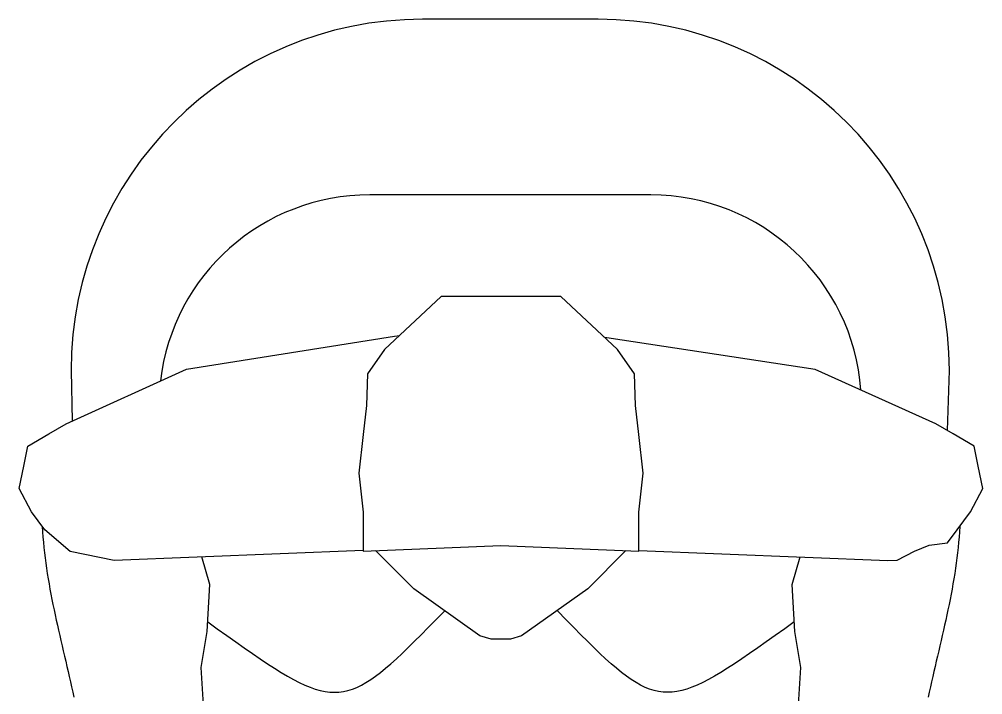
# Model space of a CAD drawing. Header units: millimetres. Extents: x -155 to 94595, y -3153 to 63413.
# Drawn here: x 83488 to 84036, y 28544 to 28929 of the extents above; entities that cross this region are included whole.
import ezdxf

# ---------------------------------------------------------------- set-up
doc = ezdxf.new("R2010")
doc.units = ezdxf.units.MM
doc.layers.add('int', color=185, linetype='Continuous')

msp = doc.modelspace()

# ---------------------------------------------------------------- linework, layer by layer
at = {"layer": 'int'}
for p, q in [((83817.258, 28928.654), (83717.258, 28928.654)), ((83847.258, 28828.654), (83687.258, 28828.654)), ((83727.839, 28770.787), (83695.578, 28740.523)), ((83761.995, 28770.787), (83727.839, 28770.787)), ((83727.839, 28770.787), (83727.839, 28770.787)), ((83796.151, 28770.787), (83761.995, 28770.787)), ((83828.413, 28740.523), (83796.151, 28770.787)), ((83796.151, 28770.787), (83796.151, 28770.787)), ((83583.004, 28729.424), (83701.435, 28748.123)), ((83701.435, 28748.123), (83704.134, 28748.549)), ((83822.327, 28747.258), (83821.019, 28747.459)), ((83940.843, 28729.106), (83822.327, 28747.258)), ((83695.578, 28740.523), (83686.028, 28726.73)), ((83837.962, 28726.73), (83828.413, 28740.523)), ((83514.439, 28698.258), (83583.004, 28729.424)), ((83517.258, 28728.654), (83517.778, 28699.775)), ((83583.004, 28729.424), (83583.004, 28729.424)), ((83686.028, 28726.73), (83685.337, 28708.74)), ((83838.653, 28708.74), (83837.962, 28726.73)), ((84009.551, 28698.258), (83940.843, 28729.106)), ((83940.843, 28729.106), (83940.843, 28729.106)), ((84016.115, 28694.384), (84017.258, 28728.654)), ((83685.337, 28708.74), (83683.502, 28692.22)), ((83840.489, 28692.22), (83838.653, 28708.74)), ((83504.496, 28692.576), (83514.439, 28698.258)), ((84019.495, 28692.576), (84009.551, 28698.258)), ((83492.585, 28685.592), (83504.496, 28692.576)), ((83683.502, 28692.22), (83681.055, 28670.194)), ((83842.936, 28670.194), (83840.489, 28692.22)), ((84031.406, 28685.592), (84019.495, 28692.576)), ((83490.287, 28674.106), (83492.585, 28685.592)), ((84033.703, 28674.106), (84031.406, 28685.592)), ((83487.735, 28661.344), (83490.287, 28674.106)), ((84036.255, 28661.344), (84033.703, 28674.106)), ((83681.055, 28670.194), (83683.502, 28647.942)), ((83840.489, 28647.942), (83842.936, 28670.194)), ((83494.66, 28648.149), (83487.735, 28661.344)), ((84029.33, 28648.149), (84036.255, 28661.344)), ((83502.363, 28637.878), (83494.66, 28648.149)), ((83683.502, 28647.942), (83683.502, 28625.802)), ((83840.489, 28625.802), (83840.489, 28647.942)), ((84021.627, 28637.878), (84029.33, 28648.149)), ((83500.852, 28639.894), (83500.857, 28639.758)), ((83500.857, 28639.758), (83501.021, 28636.766)), ((84023.133, 28639.758), (84022.97, 28636.766)), ((84023.139, 28639.894), (84023.133, 28639.758)), ((83501.021, 28636.766), (83501.226, 28633.78)), ((83501.226, 28633.78), (83501.472, 28630.798)), ((83516.685, 28625.465), (83502.363, 28637.878)), ((84016.13, 28630.549), (84021.627, 28637.878)), ((84022.764, 28633.78), (84022.518, 28630.798)), ((84022.97, 28636.766), (84022.764, 28633.78)), ((83501.472, 28630.798), (83501.757, 28627.821)), ((83501.757, 28627.821), (83502.079, 28624.848)), ((83683.502, 28625.802), (83761.995, 28628.942)), ((83761.995, 28628.942), (83840.489, 28625.802)), ((83997.475, 28625.802), (84005.837, 28629.147)), ((84005.837, 28629.147), (84016.13, 28630.549)), ((84022.233, 28627.821), (84021.912, 28624.848)), ((84022.518, 28630.798), (84022.233, 28627.821)), ((83502.079, 28624.848), (83502.435, 28621.879)), ((83502.435, 28621.879), (83502.825, 28618.915)), ((83541.788, 28620.475), (83516.685, 28625.465)), ((83516.685, 28625.465), (83516.685, 28625.465)), ((83683.501, 28626.039), (83541.788, 28620.475)), ((83596.206, 28606.796), (83591.629, 28622.432)), ((83712.28, 28604.344), (83690.54, 28626.084)), ((83833.136, 28626.096), (83811.383, 28604.344)), ((83840.489, 28626.039), (83982.203, 28620.475)), ((83927.785, 28606.796), (83932.357, 28622.417)), ((83987.602, 28620.512), (83997.475, 28625.802)), ((84021.555, 28621.879), (84021.165, 28618.915)), ((84021.912, 28624.848), (84021.555, 28621.879)), ((83502.825, 28618.915), (83503.247, 28615.954)), ((83982.203, 28620.475), (83987.602, 28620.512)), ((83987.602, 28620.512), (83987.602, 28620.512)), ((84021.165, 28618.915), (84020.744, 28615.954)), ((83503.247, 28615.954), (83503.698, 28612.996)), ((83503.698, 28612.996), (83504.177, 28610.042)), ((84020.293, 28612.996), (84019.814, 28610.042)), ((84020.744, 28615.954), (84020.293, 28612.996)), ((83504.177, 28610.042), (83504.682, 28607.092)), ((83504.682, 28607.092), (83505.211, 28604.144)), ((83594.79, 28580.053), (83596.206, 28606.796)), ((83596.206, 28606.796), (83596.206, 28606.796)), ((83929.2, 28580.053), (83927.785, 28606.796)), ((83927.785, 28606.796), (83927.785, 28606.796)), ((84019.308, 28607.092), (84018.779, 28604.144)), ((84019.814, 28610.042), (84019.308, 28607.092)), ((83505.211, 28604.144), (83505.763, 28601.198)), ((83505.763, 28601.198), (83506.336, 28598.255)), ((83712.28, 28604.344), (83712.28, 28604.344)), ((83749.919, 28577.459), (83712.28, 28604.344)), ((83811.383, 28604.344), (83773.744, 28577.459)), ((83811.383, 28604.344), (83811.383, 28604.344)), ((84018.227, 28601.198), (84017.654, 28598.255)), ((84018.779, 28604.144), (84018.227, 28601.198)), ((83506.336, 28598.255), (83506.928, 28595.315)), ((83506.928, 28595.315), (83507.537, 28592.376)), ((84017.063, 28595.315), (84016.454, 28592.376)), ((84017.654, 28598.255), (84017.063, 28595.315)), ((83507.537, 28592.376), (83508.161, 28589.44)), ((83508.161, 28589.44), (83508.798, 28586.504)), ((83724.746, 28586.413), (83729.949, 28591.723)), ((83799.245, 28586.413), (83793.907, 28591.861)), ((84015.83, 28589.44), (84015.192, 28586.504)), ((84016.454, 28592.376), (84015.83, 28589.44)), ((83508.798, 28586.504), (83509.448, 28583.571)), ((83509.448, 28583.571), (83510.107, 28580.638)), ((83595.072, 28585.416), (83600.473, 28581.534)), ((83720.572, 28582.168), (83724.746, 28586.413)), ((83803.418, 28582.168), (83799.245, 28586.413)), ((83928.918, 28585.416), (83923.517, 28581.534)), ((84014.543, 28583.571), (84013.883, 28580.638)), ((84015.192, 28586.504), (84014.543, 28583.571)), ((83510.107, 28580.638), (83510.775, 28577.706)), ((83591.347, 28559.39), (83594.79, 28580.053)), ((83600.473, 28581.534), (83605.871, 28577.664)), ((83712.823, 28574.38), (83716.602, 28578.157)), ((83716.602, 28578.157), (83720.572, 28582.168)), ((83807.388, 28578.157), (83803.418, 28582.168)), ((83811.167, 28574.38), (83807.388, 28578.157)), ((83923.517, 28581.534), (83918.119, 28577.664)), ((83932.644, 28559.39), (83929.2, 28580.053)), ((84013.883, 28580.638), (84013.216, 28577.706)), ((83510.775, 28577.706), (83511.449, 28574.775)), ((83511.449, 28574.775), (83512.127, 28571.845)), ((83605.871, 28577.664), (83610.997, 28574.01)), ((83610.997, 28574.01), (83615.865, 28570.573)), ((83709.22, 28570.837), (83712.823, 28574.38)), ((83756.335, 28575.554), (83749.919, 28577.459)), ((83756.335, 28575.554), (83756.335, 28575.554)), ((83767.329, 28575.554), (83756.335, 28575.554)), ((83773.744, 28577.459), (83767.329, 28575.554)), ((83767.329, 28575.554), (83767.329, 28575.554)), ((83814.77, 28570.837), (83811.167, 28574.38)), ((83912.994, 28574.01), (83908.126, 28570.573)), ((83918.119, 28577.664), (83912.994, 28574.01)), ((84012.542, 28574.775), (84011.863, 28571.845)), ((84013.216, 28577.706), (84012.542, 28574.775)), ((83512.127, 28571.845), (83512.809, 28568.915)), ((83512.809, 28568.915), (83513.491, 28565.985)), ((83615.865, 28570.573), (83620.487, 28567.353)), ((83620.487, 28567.353), (83624.879, 28564.351)), ((83702.49, 28564.451), (83705.78, 28567.528)), ((83705.78, 28567.528), (83709.22, 28570.837)), ((83818.21, 28567.528), (83814.77, 28570.837)), ((83821.5, 28564.451), (83818.21, 28567.528)), ((83903.503, 28567.353), (83899.111, 28564.351)), ((83908.126, 28570.573), (83903.503, 28567.353)), ((84011.182, 28568.915), (84010.499, 28565.985)), ((84011.863, 28571.845), (84011.182, 28568.915)), ((83513.491, 28565.985), (83514.173, 28563.054)), ((83514.173, 28563.054), (83514.852, 28560.124)), ((83624.879, 28564.351), (83629.054, 28561.567)), ((83629.054, 28561.567), (83633.024, 28559.002)), ((83696.303, 28558.992), (83699.336, 28561.606)), ((83699.336, 28561.606), (83702.49, 28564.451)), ((83824.655, 28561.606), (83821.5, 28564.451)), ((83827.687, 28558.992), (83824.655, 28561.606)), ((83894.937, 28561.567), (83890.966, 28559.002)), ((83899.111, 28564.351), (83894.937, 28561.567)), ((84009.818, 28563.054), (84009.139, 28560.124)), ((84010.499, 28565.985), (84009.818, 28563.054)), ((83514.852, 28560.124), (83515.526, 28557.193)), ((83515.526, 28557.193), (83516.195, 28554.261)), ((83592.709, 28538.166), (83591.347, 28559.39)), ((83633.024, 28559.002), (83636.805, 28556.656)), ((83636.805, 28556.656), (83640.408, 28554.53)), ((83690.551, 28554.458), (83693.38, 28556.61)), ((83693.38, 28556.61), (83696.303, 28558.992)), ((83830.611, 28556.61), (83827.687, 28558.992)), ((83833.439, 28554.458), (83830.611, 28556.61)), ((83887.186, 28556.656), (83883.582, 28554.53)), ((83890.966, 28559.002), (83887.186, 28556.656)), ((83931.281, 28538.166), (83932.644, 28559.39)), ((84008.464, 28557.193), (84007.796, 28554.261)), ((84009.139, 28560.124), (84008.464, 28557.193)), ((83516.195, 28554.261), (83516.855, 28551.328)), ((83516.855, 28551.328), (83517.506, 28548.394)), ((83640.408, 28554.53), (83643.849, 28552.624)), ((83643.849, 28552.624), (83647.14, 28550.939)), ((83647.14, 28550.939), (83650.295, 28549.476)), ((83682.501, 28549.38), (83685.126, 28550.843)), ((83685.126, 28550.843), (83687.805, 28552.536)), ((83687.805, 28552.536), (83690.551, 28554.458)), ((83836.186, 28552.536), (83833.439, 28554.458)), ((83838.865, 28550.843), (83836.186, 28552.536)), ((83841.49, 28549.38), (83838.865, 28550.843)), ((83876.851, 28550.939), (83873.695, 28549.476)), ((83880.142, 28552.624), (83876.851, 28550.939)), ((83883.582, 28554.53), (83880.142, 28552.624)), ((84007.135, 28551.328), (84006.484, 28548.394)), ((84007.796, 28554.261), (84007.135, 28551.328)), ((83517.506, 28548.394), (83518.146, 28545.458)), ((83518.146, 28545.458), (83518.771, 28542.521)), ((83650.295, 28549.476), (83653.328, 28548.234)), ((83653.328, 28548.234), (83656.252, 28547.215)), ((83656.252, 28547.215), (83659.081, 28546.419)), ((83659.081, 28546.419), (83661.828, 28545.847)), ((83661.828, 28545.847), (83664.507, 28545.498)), ((83664.507, 28545.498), (83667.132, 28545.375)), ((83667.132, 28545.375), (83669.716, 28545.476)), ((83669.716, 28545.476), (83672.273, 28545.803)), ((83672.273, 28545.803), (83674.817, 28546.357)), ((83674.817, 28546.357), (83677.36, 28547.137)), ((83677.36, 28547.137), (83679.917, 28548.144)), ((83679.917, 28548.144), (83682.501, 28549.38)), ((83844.074, 28548.144), (83841.49, 28549.38)), ((83846.63, 28547.137), (83844.074, 28548.144)), ((83849.174, 28546.357), (83846.63, 28547.137)), ((83851.717, 28545.803), (83849.174, 28546.357)), ((83854.274, 28545.476), (83851.717, 28545.803)), ((83856.858, 28545.375), (83854.274, 28545.476)), ((83859.483, 28545.498), (83856.858, 28545.375)), ((83862.162, 28545.847), (83859.483, 28545.498)), ((83864.91, 28546.419), (83862.162, 28545.847)), ((83867.739, 28547.215), (83864.91, 28546.419)), ((83870.663, 28548.234), (83867.739, 28547.215)), ((83873.695, 28549.476), (83870.663, 28548.234)), ((84005.845, 28545.458), (84005.219, 28542.521)), ((84006.484, 28548.394), (84005.845, 28545.458))]:
    msp.add_line(p, q, dxfattribs=at)
for centre, radius, start, end in [((83717.258, 28728.654), 200, 90, 180), ((83817.258, 28728.654), 200, 0, 90), ((83687.258, 28708.654), 120, 90, 173.30773), ((83847.258, 28708.654), 120, 4.17464, 90)]:
    msp.add_arc(centre, radius, start, end, dxfattribs=at)

doc.saveas('drawing.dxf')
